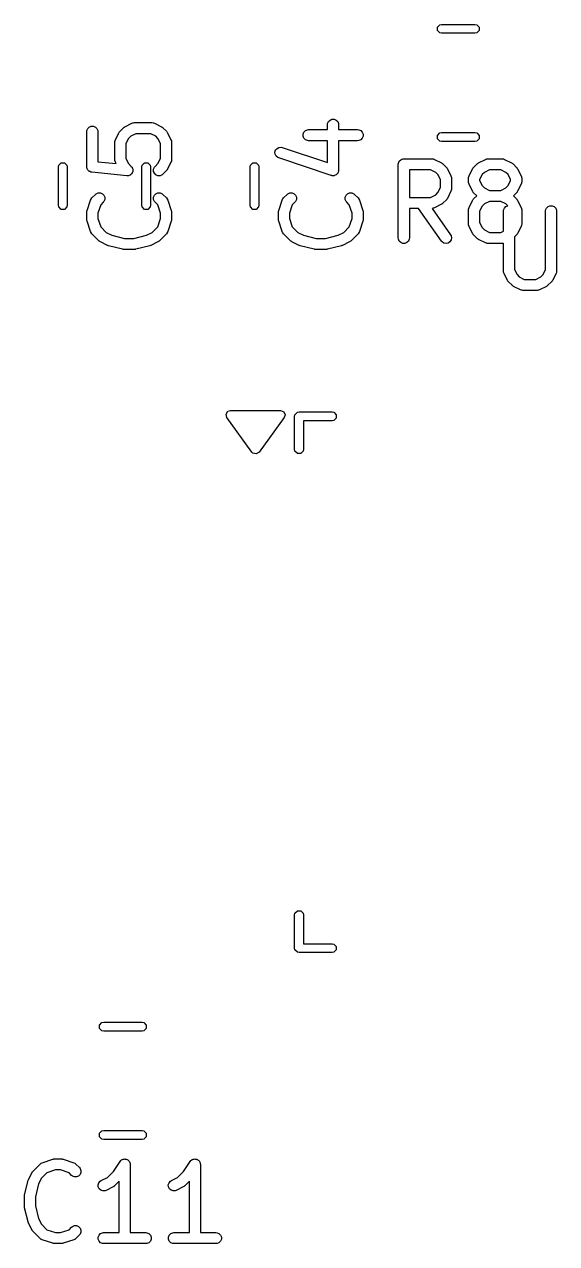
# Model space of a CAD drawing. Extents: x 1.5 to 88.5, y 4.3 to 54.6.
# Drawn here: x 37.91 to 45.13, y 31.54 to 48.09 of the extents above; entities that cross this region are included whole.
import ezdxf

# ---------------------------------------------------------------- set-up
doc = ezdxf.new("R2010")
doc.units = 0
doc.layers.add('BLACK', color=7, linetype='CONTINUOUS')

msp = doc.modelspace()

# ---------------------------------------------------------------- linework, layer by layer
at = {"layer": 'BLACK', "linetype": 'CONTINUOUS'}
for p, q in [((43.517503, 48.057961), (43.549975, 48.090433)), ((43.517503, 48.012039), (43.517503, 48.057961)), ((43.549975, 47.979567), (43.517503, 48.012039)), ((43.549975, 48.090433), (43.572936, 48.095)), ((43.572936, 48.095), (44.027064, 48.095)), ((44.027064, 48.095), (44.050025, 48.090433)), ((44.050025, 48.090433), (44.082497, 48.057961)), ((44.082497, 48.012039), (44.050025, 47.979567)), ((44.082497, 48.057961), (44.082497, 48.012039)), ((43.572936, 47.975), (43.549975, 47.979567)), ((44.027064, 47.975), (43.572936, 47.975)), ((44.050025, 47.979567), (44.027064, 47.975)), ((38.772458, 46.679763), (38.79315, 46.700455)), ((38.79315, 46.700455), (38.820186, 46.711654)), ((38.820186, 46.711654), (38.84945, 46.711654)), ((38.84945, 46.711654), (38.876486, 46.700455)), ((38.876486, 46.700455), (38.897178, 46.679763)), ((39.210356, 46.643509), (39.257975, 46.691128)), ((39.257975, 46.691128), (39.263724, 46.695846)), ((39.263724, 46.695846), (39.265024, 46.697345)), ((39.265024, 46.697345), (39.267283, 46.698766)), ((39.267283, 46.698766), (39.26934, 46.700455)), ((39.26934, 46.700455), (39.271167, 46.701212)), ((39.271167, 46.701212), (39.277467, 46.705177)), ((39.277467, 46.705177), (39.372705, 46.752796)), ((39.372705, 46.752796), (39.386436, 46.758051)), ((39.386436, 46.758051), (39.389125, 46.758242)), ((39.389125, 46.758242), (39.391614, 46.759273)), ((39.391614, 46.759273), (39.406246, 46.760714)), ((39.406246, 46.760714), (39.644341, 46.760714)), ((39.644341, 46.760714), (39.658973, 46.759273)), ((39.658973, 46.759273), (39.661462, 46.758241)), ((39.661462, 46.758241), (39.66415, 46.758051)), ((39.66415, 46.758051), (39.677882, 46.752796)), ((39.677882, 46.752796), (39.77312, 46.705177)), ((39.77312, 46.705177), (39.779416, 46.701213)), ((39.779416, 46.701213), (39.781246, 46.700456)), ((39.781246, 46.700456), (39.783304, 46.698766)), ((39.783304, 46.698766), (39.785563, 46.697345)), ((39.785563, 46.697345), (39.786862, 46.695846)), ((39.786862, 46.695846), (39.792611, 46.691129)), ((39.792611, 46.691129), (39.840231, 46.64351)), ((42.026484, 46.733333), (42.027925, 46.747965)), ((42.026484, 46.665476), (42.026484, 46.733333)), ((42.027925, 46.747965), (42.039124, 46.775001)), ((42.039124, 46.775001), (42.059816, 46.795693)), ((42.059816, 46.795693), (42.086852, 46.806892)), ((42.086852, 46.806892), (42.116116, 46.806892)), ((42.116116, 46.806892), (42.143152, 46.795693)), ((42.143152, 46.795693), (42.163844, 46.775001)), ((42.163844, 46.775001), (42.175043, 46.747965)), ((42.175043, 46.747965), (42.176484, 46.733333)), ((42.176484, 46.733333), (42.176484, 46.665476)), ((38.759818, 46.638095), (38.761259, 46.652727)), ((38.759818, 46.161905), (38.759818, 46.638095)), ((38.761259, 46.652727), (38.772458, 46.679763)), ((38.897178, 46.679763), (38.908377, 46.652727)), ((38.908377, 46.652727), (38.909818, 46.638095)), ((38.909818, 46.638095), (38.909818, 46.229779)), ((39.143433, 46.515047), (39.148688, 46.528779)), ((39.148688, 46.528779), (39.196307, 46.624017)), ((39.196307, 46.624017), (39.200271, 46.630316)), ((39.200271, 46.630316), (39.201029, 46.632144)), ((39.201029, 46.632144), (39.202717, 46.6342)), ((39.202717, 46.6342), (39.204139, 46.63646)), ((39.204139, 46.63646), (39.205637, 46.637759)), ((39.205637, 46.637759), (39.210356, 46.643509)), ((39.325028, 46.546049), (39.29077, 46.477533)), ((39.355435, 46.576456), (39.325028, 46.546049)), ((39.423951, 46.610714), (39.355435, 46.576456)), ((39.626636, 46.610714), (39.423951, 46.610714)), ((39.695152, 46.576455), (39.626636, 46.610714)), ((39.72556, 46.546048), (39.695152, 46.576455)), ((39.759818, 46.477533), (39.72556, 46.546048)), ((39.840231, 46.64351), (39.844949, 46.63776)), ((39.844949, 46.63776), (39.846449, 46.63646)), ((39.846449, 46.63646), (39.847871, 46.6342)), ((39.847871, 46.6342), (39.849559, 46.632144)), ((39.849559, 46.632144), (39.850316, 46.630316)), ((39.850316, 46.630316), (39.854281, 46.624017)), ((39.854281, 46.624017), (39.9019, 46.528779)), ((39.9019, 46.528779), (39.907155, 46.515048)), ((41.694592, 46.605108), (41.705791, 46.632144)), ((41.694592, 46.575844), (41.694592, 46.605108)), ((41.705791, 46.548808), (41.694592, 46.575844)), ((41.705791, 46.632144), (41.726483, 46.652836)), ((41.726483, 46.528116), (41.705791, 46.548808)), ((41.726483, 46.652836), (41.753519, 46.664035)), ((41.753519, 46.516917), (41.726483, 46.528116)), ((41.753519, 46.664035), (41.768151, 46.665476)), ((41.768151, 46.665476), (42.026484, 46.665476)), ((42.176484, 46.665476), (42.434818, 46.665476)), ((42.434818, 46.665476), (42.44945, 46.664035)), ((42.44945, 46.664035), (42.476486, 46.652836)), ((42.476486, 46.528116), (42.44945, 46.516917)), ((42.476486, 46.652836), (42.497178, 46.632144)), ((42.497178, 46.548808), (42.476486, 46.528116)), ((42.497178, 46.632144), (42.508377, 46.605108)), ((42.508377, 46.575844), (42.497178, 46.548808)), ((42.508377, 46.605108), (42.508377, 46.575844)), ((43.517503, 46.587961), (43.549975, 46.620433)), ((43.517503, 46.542039), (43.517503, 46.587961)), ((43.549975, 46.509567), (43.517503, 46.542039)), ((43.549975, 46.620433), (43.572936, 46.625)), ((43.572936, 46.625), (44.027064, 46.625)), ((44.027064, 46.625), (44.050025, 46.620433)), ((44.050025, 46.620433), (44.082497, 46.587961)), ((44.082497, 46.542039), (44.050025, 46.509567)), ((44.082497, 46.587961), (44.082497, 46.542039)), ((39.14077, 46.495238), (39.142211, 46.50987)), ((39.14077, 46.257143), (39.14077, 46.495238)), ((39.142211, 46.50987), (39.143242, 46.512359)), ((39.143242, 46.512359), (39.143433, 46.515047)), ((39.29077, 46.477533), (39.29077, 46.274848)), ((39.759818, 46.274848), (39.759818, 46.477533)), ((39.907155, 46.515048), (39.907346, 46.512358)), ((39.907346, 46.512358), (39.908377, 46.50987)), ((39.908377, 46.50987), (39.909818, 46.495238)), ((39.909818, 46.495238), (39.909818, 46.257143)), ((41.312788, 46.361761), (41.322042, 46.389524)), ((41.314863, 46.332571), (41.312788, 46.361761)), ((41.322042, 46.389524), (41.341216, 46.411631)), ((41.341216, 46.411631), (41.367389, 46.424717)), ((41.367389, 46.424717), (41.396579, 46.426792)), ((41.396579, 46.426792), (41.410916, 46.423532)), ((41.410916, 46.423532), (42.026484, 46.218342)), ((41.768151, 46.515476), (41.753519, 46.516917)), ((42.026484, 46.515476), (41.768151, 46.515476)), ((42.026484, 46.218342), (42.026484, 46.515476)), ((42.434818, 46.515476), (42.176484, 46.515476)), ((42.176484, 46.515476), (42.176484, 46.114286)), ((42.44945, 46.516917), (42.434818, 46.515476)), ((43.572936, 46.505), (43.549975, 46.509567)), ((44.027064, 46.505), (43.572936, 46.505)), ((44.050025, 46.509567), (44.027064, 46.505)), ((38.379567, 46.184214), (38.412039, 46.216686)), ((38.412039, 46.216686), (38.457961, 46.216686)), ((38.457961, 46.216686), (38.490433, 46.184214)), ((38.909818, 46.229779), (39.158008, 46.20496)), ((39.142211, 46.242511), (39.14077, 46.257143)), ((39.143242, 46.240021), (39.142211, 46.242511)), ((39.143433, 46.237334), (39.143242, 46.240021)), ((39.148688, 46.223602), (39.143433, 46.237334)), ((39.158008, 46.20496), (39.148688, 46.223602)), ((39.29077, 46.274848), (39.325028, 46.206332)), ((39.325028, 46.206332), (39.364041, 46.167319)), ((39.509567, 46.184214), (39.542039, 46.216686)), ((39.542039, 46.216686), (39.587961, 46.216686)), ((39.587961, 46.216686), (39.620433, 46.184214)), ((39.686547, 46.16732), (39.72556, 46.206332)), ((39.72556, 46.206332), (39.759818, 46.274848)), ((39.9019, 46.223602), (39.854281, 46.128364)), ((39.907155, 46.237333), (39.9019, 46.223602)), ((39.907346, 46.240022), (39.907155, 46.237333)), ((39.908377, 46.242511), (39.907346, 46.240022)), ((39.909818, 46.257143), (39.908377, 46.242511)), ((40.979567, 46.184214), (41.012039, 46.216686)), ((41.012039, 46.216686), (41.057961, 46.216686)), ((41.057961, 46.216686), (41.090433, 46.184214)), ((41.327949, 46.306398), (41.314863, 46.332571)), ((41.350056, 46.287224), (41.327949, 46.306398)), ((41.363482, 46.28123), (41.350056, 46.287224)), ((42.077766, 46.043135), (41.363482, 46.28123)), ((42.986905, 46.19518), (42.988346, 46.209812)), ((42.986905, 45.19518), (42.986905, 46.19518)), ((42.988346, 46.209812), (42.999545, 46.236848)), ((42.999545, 46.236848), (43.020237, 46.25754)), ((43.020237, 46.25754), (43.047273, 46.268739)), ((43.047273, 46.268739), (43.061905, 46.27018)), ((43.061905, 46.27018), (43.442857, 46.27018)), ((43.442857, 46.27018), (43.457489, 46.268739)), ((43.457489, 46.268739), (43.459978, 46.267707)), ((43.459978, 46.267707), (43.462666, 46.267517)), ((43.462666, 46.267517), (43.476398, 46.262262)), ((43.476398, 46.262262), (43.571636, 46.214643)), ((43.571636, 46.214643), (43.577935, 46.210678)), ((43.577935, 46.210678), (43.579763, 46.209921)), ((43.579763, 46.209921), (43.581819, 46.208232)), ((43.581819, 46.208232), (43.584079, 46.206811)), ((43.584079, 46.206811), (43.585378, 46.205312)), ((43.585378, 46.205312), (43.591128, 46.200594)), ((43.591128, 46.200594), (43.638747, 46.152975)), ((44.008872, 46.152975), (44.056491, 46.200594)), ((44.056491, 46.200594), (44.06224, 46.205312)), ((44.06224, 46.205312), (44.06354, 46.206811)), ((44.06354, 46.206811), (44.065799, 46.208232)), ((44.065799, 46.208232), (44.067856, 46.209921)), ((44.067856, 46.209921), (44.069683, 46.210678)), ((44.069683, 46.210678), (44.075983, 46.214643)), ((44.075983, 46.214643), (44.171221, 46.262262)), ((44.171221, 46.262262), (44.184952, 46.267517)), ((44.184952, 46.267517), (44.187641, 46.267708)), ((44.187641, 46.267708), (44.19013, 46.268739)), ((44.19013, 46.268739), (44.204762, 46.27018)), ((44.204762, 46.27018), (44.395238, 46.27018)), ((44.395238, 46.27018), (44.40987, 46.268739)), ((44.40987, 46.268739), (44.412359, 46.267707)), ((44.412359, 46.267707), (44.415047, 46.267517)), ((44.415047, 46.267517), (44.428779, 46.262262)), ((44.428779, 46.262262), (44.524017, 46.214643)), ((44.524017, 46.214643), (44.530316, 46.210678)), ((44.530316, 46.210678), (44.532144, 46.209921)), ((44.532144, 46.209921), (44.5342, 46.208232)), ((44.5342, 46.208232), (44.53646, 46.206811)), ((44.53646, 46.206811), (44.537759, 46.205312)), ((44.537759, 46.205312), (44.543509, 46.200594)), ((44.543509, 46.200594), (44.591128, 46.152975)), ((38.375, 46.161253), (38.379567, 46.184214)), ((38.375, 45.638747), (38.375, 46.161253)), ((38.490433, 46.184214), (38.495, 46.161253)), ((38.495, 46.161253), (38.495, 45.638747)), ((38.76035, 46.156493), (38.759818, 46.161905)), ((38.760168, 46.154665), (38.76035, 46.156493)), ((38.760706, 46.152878), (38.760168, 46.154665)), ((38.761259, 46.147273), (38.760706, 46.152878)), ((38.765453, 46.137146), (38.761259, 46.147273)), ((38.768621, 46.126649), (38.765453, 46.137146)), ((38.771012, 46.123725), (38.768621, 46.126649)), ((38.772458, 46.120237), (38.771012, 46.123725)), ((38.780211, 46.112483), (38.772458, 46.120237)), ((38.787152, 46.104001), (38.780211, 46.112483)), ((38.790478, 46.102216), (38.787152, 46.104001)), ((38.79315, 46.099545), (38.790478, 46.102216)), ((38.803279, 46.095349), (38.79315, 46.099545)), ((38.812939, 46.090167), (38.803279, 46.095349)), ((38.818463, 46.089059), (38.812939, 46.090167)), ((38.820186, 46.088346), (38.818463, 46.089059)), ((38.822023, 46.088346), (38.820186, 46.088346)), ((38.827355, 46.087277), (38.822023, 46.088346)), ((39.303545, 46.039658), (38.827355, 46.087277)), ((39.318248, 46.039636), (39.303545, 46.039658)), ((39.321864, 46.040727), (39.318248, 46.039636)), ((39.325639, 46.040727), (39.321864, 46.040727)), ((39.335763, 46.04492), (39.325639, 46.040727)), ((39.346264, 46.048089), (39.335763, 46.04492)), ((39.349188, 46.050481), (39.346264, 46.048089)), ((39.352675, 46.051926), (39.349188, 46.050481)), ((39.360423, 46.059674), (39.352675, 46.051926)), ((39.368912, 46.06662), (39.360423, 46.059674)), ((39.364041, 46.167319), (39.373368, 46.155954)), ((39.370697, 46.069948), (39.368912, 46.06662)), ((39.373368, 46.072619), (39.370697, 46.069948)), ((39.373368, 46.155954), (39.374813, 46.152465)), ((39.377561, 46.082743), (39.373368, 46.072619)), ((39.374813, 46.152465), (39.377205, 46.149542)), ((39.377205, 46.149542), (39.380372, 46.139044)), ((39.382746, 46.092407), (39.377561, 46.082743)), ((39.380372, 46.139044), (39.384567, 46.128918)), ((39.383121, 46.096166), (39.382746, 46.092407)), ((39.384567, 46.099655), (39.383121, 46.096166)), ((39.384567, 46.128918), (39.384567, 46.125141)), ((39.384567, 46.125141), (39.385658, 46.121526)), ((39.385658, 46.121526), (39.384567, 46.110616)), ((39.384567, 46.110616), (39.384567, 46.099655)), ((39.505, 46.161253), (39.509567, 46.184214)), ((39.505, 45.638747), (39.505, 46.161253)), ((39.620433, 46.184214), (39.625, 46.161253)), ((39.625, 46.161253), (39.625, 45.638747)), ((39.66602, 46.128918), (39.677219, 46.155954)), ((39.66602, 46.099655), (39.66602, 46.128918)), ((39.677218, 46.072619), (39.66602, 46.099655)), ((39.697911, 46.051926), (39.677218, 46.072619)), ((39.677219, 46.155954), (39.686547, 46.16732)), ((39.724947, 46.040727), (39.697911, 46.051926)), ((39.75421, 46.040727), (39.724947, 46.040727)), ((39.781246, 46.051925), (39.75421, 46.040727)), ((39.792611, 46.061252), (39.781246, 46.051925)), ((39.840231, 46.108871), (39.792611, 46.061252)), ((39.844949, 46.11462), (39.840231, 46.108871)), ((39.846449, 46.115921), (39.844949, 46.11462)), ((39.847871, 46.11818), (39.846449, 46.115921)), ((39.849559, 46.120237), (39.847871, 46.11818)), ((39.850316, 46.122064), (39.849559, 46.120237)), ((39.854281, 46.128364), (39.850316, 46.122064)), ((40.975, 46.161253), (40.979567, 46.184214)), ((40.975, 45.638747), (40.975, 46.161253)), ((41.090433, 46.184214), (41.095, 46.161253)), ((41.095, 46.161253), (41.095, 45.638747)), ((42.085021, 46.041485), (42.077766, 46.043135)), ((42.086852, 46.040727), (42.085021, 46.041485)), ((42.088356, 46.040727), (42.086852, 46.040727)), ((42.092103, 46.039875), (42.088356, 46.040727)), ((42.104088, 46.040727), (42.092103, 46.039875)), ((42.116116, 46.040727), (42.104088, 46.040727)), ((42.118607, 46.041759), (42.116116, 46.040727)), ((42.121293, 46.04195), (42.118607, 46.041759)), ((42.13204, 46.047323), (42.121293, 46.04195)), ((42.143152, 46.051926), (42.13204, 46.047323)), ((42.145057, 46.053831), (42.143152, 46.051926)), ((42.147467, 46.055036), (42.145057, 46.053831)), ((42.155341, 46.064115), (42.147467, 46.055036)), ((42.163844, 46.072618), (42.155341, 46.064115)), ((42.164875, 46.075108), (42.163844, 46.072618)), ((42.166641, 46.077144), (42.164875, 46.075108)), ((42.170441, 46.088544), (42.166641, 46.077144)), ((42.175043, 46.099654), (42.170441, 46.088544)), ((42.175419, 46.10348), (42.175043, 46.099654)), ((42.175895, 46.104906), (42.175419, 46.10348)), ((42.176484, 46.114286), (42.175754, 46.10688)), ((42.175754, 46.10688), (42.175895, 46.104906)), ((43.425152, 46.12018), (43.136905, 46.12018)), ((43.136905, 46.12018), (43.136905, 45.746371)), ((43.493668, 46.085922), (43.425152, 46.12018)), ((43.524075, 46.055515), (43.493668, 46.085922)), ((43.558333, 45.986999), (43.524075, 46.055515)), ((43.638747, 46.152975), (43.643465, 46.147225)), ((43.643465, 46.147225), (43.644964, 46.145926)), ((43.644964, 46.145926), (43.646385, 46.143666)), ((43.646385, 46.143666), (43.648074, 46.14161)), ((43.648074, 46.14161), (43.648831, 46.139782)), ((43.648831, 46.139782), (43.652796, 46.133483)), ((43.652796, 46.133483), (43.700415, 46.038245)), ((43.700415, 46.038245), (43.70567, 46.024514)), ((43.70567, 46.024514), (43.705861, 46.021824)), ((43.941758, 46.021825), (43.941949, 46.024513)), ((43.941949, 46.024513), (43.947204, 46.038245)), ((43.947204, 46.038245), (43.994823, 46.133483)), ((43.994823, 46.133483), (43.998787, 46.139782)), ((43.998787, 46.139782), (43.999545, 46.14161)), ((43.999545, 46.14161), (44.001233, 46.143666)), ((44.001233, 46.143666), (44.002655, 46.145926)), ((44.002655, 46.145926), (44.004153, 46.147225)), ((44.004153, 46.147225), (44.008872, 46.152975)), ((44.123544, 46.055515), (44.089286, 45.986999)), ((44.153951, 46.085922), (44.123544, 46.055515)), ((44.222467, 46.12018), (44.153951, 46.085922)), ((44.377533, 46.12018), (44.222467, 46.12018)), ((44.446049, 46.085922), (44.377533, 46.12018)), ((44.476456, 46.055515), (44.446049, 46.085922)), ((44.510714, 45.986999), (44.476456, 46.055515)), ((44.591128, 46.152975), (44.595846, 46.147225)), ((44.595846, 46.147225), (44.597345, 46.145926)), ((44.597345, 46.145926), (44.598766, 46.143666)), ((44.598766, 46.143666), (44.600455, 46.14161)), ((44.600455, 46.14161), (44.601212, 46.139782)), ((44.601212, 46.139782), (44.605177, 46.133483)), ((44.605177, 46.133483), (44.652796, 46.038245)), ((44.652796, 46.038245), (44.658051, 46.024514)), ((44.658051, 46.024514), (44.658242, 46.021824)), ((43.524075, 45.811036), (43.558333, 45.879552)), ((43.558333, 45.879552), (43.558333, 45.986999)), ((43.705861, 46.021824), (43.706892, 46.019336)), ((43.706892, 46.019336), (43.708333, 46.004704)), ((43.708333, 45.861847), (43.706892, 45.847215)), ((43.708333, 46.004704), (43.708333, 45.861847)), ((43.939286, 46.004704), (43.940727, 46.019336)), ((43.939286, 45.957085), (43.939286, 46.004704)), ((43.940727, 45.942453), (43.939286, 45.957085)), ((43.940727, 46.019336), (43.941758, 46.021825)), ((43.941758, 45.939963), (43.940727, 45.942453)), ((43.941949, 45.937276), (43.941758, 45.939963)), ((43.947204, 45.923544), (43.941949, 45.937276)), ((43.994823, 45.828306), (43.947204, 45.923544)), ((44.089286, 45.986999), (44.089286, 45.97479)), ((44.089286, 45.97479), (44.123544, 45.906274)), ((44.123544, 45.906274), (44.153951, 45.875867)), ((44.153951, 45.875867), (44.222467, 45.841609)), ((44.377533, 45.841609), (44.446049, 45.875867)), ((44.446049, 45.875867), (44.476456, 45.906274)), ((44.476456, 45.906274), (44.510714, 45.97479)), ((44.510714, 45.97479), (44.510714, 45.986999)), ((44.652796, 45.923544), (44.605177, 45.828306)), ((44.658051, 45.937275), (44.652796, 45.923544)), ((44.658242, 45.939964), (44.658051, 45.937275)), ((44.658242, 46.021824), (44.659273, 46.019336)), ((44.659273, 45.942453), (44.658242, 45.939964)), ((44.659273, 46.019336), (44.660714, 46.004704)), ((44.660714, 45.957085), (44.659273, 45.942453)), ((44.660714, 46.004704), (44.660714, 45.957085)), ((38.763667, 45.566574), (38.811286, 45.709431)), ((38.811286, 45.709431), (38.81728, 45.722856)), ((38.81728, 45.722856), (38.819045, 45.724891)), ((38.819045, 45.724891), (38.820077, 45.727382)), ((38.820077, 45.727382), (38.829404, 45.738747)), ((38.829404, 45.738747), (38.877023, 45.786366)), ((38.877023, 45.786366), (38.888388, 45.795693)), ((38.888388, 45.795693), (38.915424, 45.806892)), ((38.915424, 45.806892), (38.944687, 45.806892)), ((38.944687, 45.806892), (38.971723, 45.795693)), ((38.971723, 45.795693), (38.992416, 45.775)), ((38.992416, 45.691665), (38.983089, 45.6803)), ((38.992416, 45.775), (39.003615, 45.747964)), ((39.003615, 45.718701), (38.992416, 45.691665)), ((39.003615, 45.747964), (39.003615, 45.718701)), ((39.66602, 45.747964), (39.677218, 45.775)), ((39.66602, 45.718701), (39.66602, 45.747964)), ((39.677219, 45.691665), (39.66602, 45.718701)), ((39.677218, 45.775), (39.697911, 45.795693)), ((39.686547, 45.680299), (39.677219, 45.691665)), ((39.697911, 45.795693), (39.724947, 45.806892)), ((39.724947, 45.806892), (39.75421, 45.806892)), ((39.75421, 45.806892), (39.781246, 45.795694)), ((39.781246, 45.795694), (39.792611, 45.786367)), ((39.792611, 45.786367), (39.840231, 45.738748)), ((39.840231, 45.738748), (39.849559, 45.727382)), ((39.849559, 45.727382), (39.850589, 45.724893)), ((39.850589, 45.724893), (39.852356, 45.722857)), ((39.852356, 45.722857), (39.85835, 45.709431)), ((39.85835, 45.709431), (39.905969, 45.566575)), ((41.363667, 45.566574), (41.411286, 45.709431)), ((41.411286, 45.709431), (41.41728, 45.722856)), ((41.41728, 45.722856), (41.419045, 45.724891)), ((41.419045, 45.724891), (41.420077, 45.727382)), ((41.420077, 45.727382), (41.429404, 45.738747)), ((41.429404, 45.738747), (41.477023, 45.786366)), ((41.477023, 45.786366), (41.488388, 45.795693)), ((41.488388, 45.795693), (41.515424, 45.806892)), ((41.515424, 45.806892), (41.544687, 45.806892)), ((41.544687, 45.806892), (41.571723, 45.795693)), ((41.571723, 45.795693), (41.592416, 45.775)), ((41.592416, 45.691665), (41.583089, 45.6803)), ((41.592416, 45.775), (41.603615, 45.747964)), ((41.603615, 45.718701), (41.592416, 45.691665)), ((41.603615, 45.747964), (41.603615, 45.718701)), ((42.26602, 45.747964), (42.277218, 45.775)), ((42.26602, 45.718701), (42.26602, 45.747964)), ((42.277219, 45.691665), (42.26602, 45.718701)), ((42.277218, 45.775), (42.297911, 45.795693)), ((42.286547, 45.680299), (42.277219, 45.691665)), ((42.297911, 45.795693), (42.324947, 45.806892)), ((42.324947, 45.806892), (42.35421, 45.806892)), ((42.35421, 45.806892), (42.381246, 45.795694)), ((42.381246, 45.795694), (42.392611, 45.786367)), ((42.392611, 45.786367), (42.440231, 45.738748)), ((42.440231, 45.738748), (42.449559, 45.727382)), ((42.449559, 45.727382), (42.450589, 45.724893)), ((42.450589, 45.724893), (42.452356, 45.722857)), ((42.452356, 45.722857), (42.45835, 45.709431)), ((42.45835, 45.709431), (42.505969, 45.566575)), ((43.136905, 45.746371), (43.425152, 45.746371)), ((43.425152, 45.746371), (43.493668, 45.780629)), ((43.493668, 45.780629), (43.524075, 45.811036)), ((43.638747, 45.713576), (43.591128, 45.665957)), ((43.643465, 45.719325), (43.638747, 45.713576)), ((43.644964, 45.720625), (43.643465, 45.719325)), ((43.646385, 45.722884), (43.644964, 45.720625)), ((43.648074, 45.724941), (43.646385, 45.722884)), ((43.648831, 45.726768), (43.648074, 45.724941)), ((43.652796, 45.733068), (43.648831, 45.726768)), ((43.700415, 45.828306), (43.652796, 45.733068)), ((43.70567, 45.842037), (43.700415, 45.828306)), ((43.705861, 45.844726), (43.70567, 45.842037)), ((43.706892, 45.847215), (43.705861, 45.844726)), ((43.947204, 45.609674), (43.994823, 45.704912)), ((43.998787, 45.822006), (43.994823, 45.828306)), ((43.994823, 45.704912), (43.998787, 45.711211)), ((43.999545, 45.820179), (43.998787, 45.822006)), ((43.998787, 45.711211), (43.999545, 45.713039)), ((44.001233, 45.818122), (43.999545, 45.820179)), ((43.999545, 45.713039), (44.001233, 45.715095)), ((44.002655, 45.815863), (44.001233, 45.818122)), ((44.001233, 45.715095), (44.002655, 45.717355)), ((44.004153, 45.814563), (44.002655, 45.815863)), ((44.002655, 45.717355), (44.004153, 45.718654)), ((44.008872, 45.808814), (44.004153, 45.814563)), ((44.004153, 45.718654), (44.008872, 45.724404)), ((44.051077, 45.766609), (44.008872, 45.808814)), ((44.008872, 45.724404), (44.051077, 45.766609)), ((44.222467, 45.691609), (44.153951, 45.657351)), ((44.222467, 45.841609), (44.377533, 45.841609)), ((44.377533, 45.691609), (44.222467, 45.691609)), ((44.446049, 45.657351), (44.377533, 45.691609)), ((44.591128, 45.808814), (44.548923, 45.766609)), ((44.548923, 45.766609), (44.591128, 45.724404)), ((44.595846, 45.814563), (44.591128, 45.808814)), ((44.591128, 45.724404), (44.595846, 45.718654)), ((44.597345, 45.815863), (44.595846, 45.814563)), ((44.595846, 45.718654), (44.597345, 45.717355)), ((44.598766, 45.818122), (44.597345, 45.815863)), ((44.597345, 45.717355), (44.598766, 45.715095)), ((44.600455, 45.820179), (44.598766, 45.818122)), ((44.598766, 45.715095), (44.600455, 45.713039)), ((44.601212, 45.822006), (44.600455, 45.820179)), ((44.600455, 45.713039), (44.601212, 45.711211)), ((44.605177, 45.828306), (44.601212, 45.822006)), ((44.601212, 45.711211), (44.605177, 45.704912)), ((44.605177, 45.704912), (44.652796, 45.609674)), ((38.379567, 45.615786), (38.375, 45.638747)), ((38.412039, 45.583314), (38.379567, 45.615786)), ((38.457961, 45.583314), (38.412039, 45.583314)), ((38.490433, 45.615786), (38.457961, 45.583314)), ((38.495, 45.638747), (38.490433, 45.615786)), ((38.759818, 45.542857), (38.760547, 45.550262)), ((38.759818, 45.447619), (38.759818, 45.542857)), ((38.760407, 45.552237), (38.760997, 45.554834)), ((38.760547, 45.550262), (38.760407, 45.552237)), ((38.760997, 45.554834), (38.761259, 45.557489)), ((38.761259, 45.557489), (38.762017, 45.55932)), ((38.762017, 45.55932), (38.763667, 45.566574)), ((38.947989, 45.6452), (38.909818, 45.530686)), ((38.909818, 45.530686), (38.909818, 45.459789)), ((38.983089, 45.6803), (38.947989, 45.6452)), ((39.509567, 45.615786), (39.505, 45.638747)), ((39.542039, 45.583314), (39.509567, 45.615786)), ((39.587961, 45.583314), (39.542039, 45.583314)), ((39.620433, 45.615786), (39.587961, 45.583314)), ((39.625, 45.638747), (39.620433, 45.615786)), ((39.721647, 45.645199), (39.686547, 45.680299)), ((39.759818, 45.530687), (39.721647, 45.645199)), ((39.759818, 45.459789), (39.759818, 45.530687)), ((39.905969, 45.566575), (39.907618, 45.559319)), ((39.907618, 45.559319), (39.908377, 45.557489)), ((39.908377, 45.557489), (39.908638, 45.554835)), ((39.908638, 45.554835), (39.909229, 45.552238)), ((39.909229, 45.552238), (39.909088, 45.550263)), ((39.909088, 45.550263), (39.909818, 45.542857)), ((39.909818, 45.542857), (39.909818, 45.447619)), ((40.979567, 45.615786), (40.975, 45.638747)), ((41.012039, 45.583314), (40.979567, 45.615786)), ((41.057961, 45.583314), (41.012039, 45.583314)), ((41.090433, 45.615786), (41.057961, 45.583314)), ((41.095, 45.638747), (41.090433, 45.615786)), ((41.359818, 45.542857), (41.360547, 45.550262)), ((41.359818, 45.447619), (41.359818, 45.542857)), ((41.360407, 45.552237), (41.360997, 45.554834)), ((41.360547, 45.550262), (41.360407, 45.552237)), ((41.360997, 45.554834), (41.361259, 45.557489)), ((41.361259, 45.557489), (41.362017, 45.55932)), ((41.362017, 45.55932), (41.363667, 45.566574)), ((41.547989, 45.6452), (41.509818, 45.530686)), ((41.509818, 45.530686), (41.509818, 45.459789)), ((41.583089, 45.6803), (41.547989, 45.6452)), ((42.321647, 45.645199), (42.286547, 45.680299)), ((42.359818, 45.530687), (42.321647, 45.645199)), ((42.359818, 45.459789), (42.359818, 45.530687)), ((42.505969, 45.566575), (42.507618, 45.559319)), ((42.507618, 45.559319), (42.508377, 45.557489)), ((42.508377, 45.557489), (42.508638, 45.554835)), ((42.508638, 45.554835), (42.509229, 45.552238)), ((42.509229, 45.552238), (42.509088, 45.550263)), ((42.509088, 45.550263), (42.509818, 45.542857)), ((42.509818, 45.542857), (42.509818, 45.447619)), ((43.260951, 45.596371), (43.136905, 45.596371)), ((43.136905, 45.596371), (43.136905, 45.19518)), ((43.571891, 45.15217), (43.260951, 45.596371)), ((43.457489, 45.597812), (43.443972, 45.59648)), ((43.443972, 45.59648), (43.694776, 45.238189)), ((43.459978, 45.598843), (43.457489, 45.597812)), ((43.462666, 45.599034), (43.459978, 45.598843)), ((43.476398, 45.604289), (43.462666, 45.599034)), ((43.571636, 45.651908), (43.476398, 45.604289)), ((43.577935, 45.655872), (43.571636, 45.651908)), ((43.579763, 45.65663), (43.577935, 45.655872)), ((43.581819, 45.658318), (43.579763, 45.65663)), ((43.584079, 45.65974), (43.581819, 45.658318)), ((43.585378, 45.661238), (43.584079, 45.65974)), ((43.591128, 45.665957), (43.585378, 45.661238)), ((43.939286, 45.576133), (43.940727, 45.590765)), ((43.939286, 45.385657), (43.939286, 45.576133)), ((43.940727, 45.590765), (43.941758, 45.593254)), ((43.941758, 45.593254), (43.941949, 45.595942)), ((43.941949, 45.595942), (43.947204, 45.609674)), ((44.123544, 45.626944), (44.089286, 45.558428)), ((44.089286, 45.558428), (44.089286, 45.403362)), ((44.153951, 45.657351), (44.123544, 45.626944)), ((44.413095, 45.55768), (44.414536, 45.572312)), ((44.413095, 45.287961), (44.413095, 45.55768)), ((44.414536, 45.572312), (44.425735, 45.599348)), ((44.425735, 45.599348), (44.446427, 45.62004)), ((44.472542, 45.630857), (44.446049, 45.657351)), ((44.446427, 45.62004), (44.472542, 45.630857)), ((44.652796, 45.609674), (44.658051, 45.595943)), ((44.658051, 45.595943), (44.658242, 45.593253)), ((44.658242, 45.593253), (44.659273, 45.590765)), ((44.659273, 45.590765), (44.660714, 45.576133)), ((44.660714, 45.576133), (44.660714, 45.385657)), ((44.984523, 45.55768), (44.985964, 45.572312)), ((44.984523, 44.765862), (44.984523, 45.55768)), ((44.985964, 45.572312), (44.997163, 45.599348)), ((44.997163, 45.599348), (45.017855, 45.62004)), ((45.017855, 45.62004), (45.044891, 45.631239)), ((45.044891, 45.631239), (45.074155, 45.631239)), ((45.074155, 45.631239), (45.101191, 45.62004)), ((45.101191, 45.62004), (45.121883, 45.599348)), ((45.121883, 45.599348), (45.133082, 45.572312)), ((45.133082, 45.572312), (45.134523, 45.55768)), ((45.134523, 45.55768), (45.134523, 44.748157)), ((38.760547, 45.440213), (38.759818, 45.447619)), ((38.760407, 45.438239), (38.760547, 45.440213)), ((38.760997, 45.435641), (38.760407, 45.438239)), ((38.761259, 45.432987), (38.760997, 45.435641)), ((38.762017, 45.431155), (38.761259, 45.432987)), ((38.763667, 45.423902), (38.762017, 45.431155)), ((38.811286, 45.281045), (38.763667, 45.423902)), ((38.909818, 45.459789), (38.947989, 45.345275)), ((39.721647, 45.345276), (39.759818, 45.459789)), ((39.905969, 45.423901), (39.85835, 45.281045)), ((39.907618, 45.431156), (39.905969, 45.423901)), ((39.908377, 45.432987), (39.907618, 45.431156)), ((39.908638, 45.43564), (39.908377, 45.432987)), ((39.909229, 45.438238), (39.908638, 45.43564)), ((39.909818, 45.447619), (39.909088, 45.440212)), ((39.909088, 45.440212), (39.909229, 45.438238)), ((41.360547, 45.440213), (41.359818, 45.447619)), ((41.360407, 45.438239), (41.360547, 45.440213)), ((41.360997, 45.435641), (41.360407, 45.438239)), ((41.361259, 45.432987), (41.360997, 45.435641)), ((41.362017, 45.431155), (41.361259, 45.432987)), ((41.363667, 45.423902), (41.362017, 45.431155)), ((41.411286, 45.281045), (41.363667, 45.423902)), ((41.509818, 45.459789), (41.547989, 45.345275)), ((42.321647, 45.345276), (42.359818, 45.459789)), ((42.505969, 45.423901), (42.45835, 45.281045)), ((42.507618, 45.431156), (42.505969, 45.423901)), ((42.508377, 45.432987), (42.507618, 45.431156)), ((42.508638, 45.43564), (42.508377, 45.432987)), ((42.509229, 45.438238), (42.508638, 45.43564)), ((42.509818, 45.447619), (42.509088, 45.440212)), ((42.509088, 45.440212), (42.509229, 45.438238)), ((43.940727, 45.371025), (43.939286, 45.385657)), ((43.941758, 45.368535), (43.940727, 45.371025)), ((43.941949, 45.365848), (43.941758, 45.368535)), ((43.947204, 45.352116), (43.941949, 45.365848)), ((44.089286, 45.403362), (44.123544, 45.334846)), ((44.658051, 45.365847), (44.652796, 45.352116)), ((44.658242, 45.368536), (44.658051, 45.365847)), ((44.659273, 45.371025), (44.658242, 45.368536)), ((44.660714, 45.385657), (44.659273, 45.371025)), ((38.81728, 45.26762), (38.811286, 45.281045)), ((38.819045, 45.265584), (38.81728, 45.26762)), ((38.820077, 45.263094), (38.819045, 45.265584)), ((38.829404, 45.251729), (38.820077, 45.263094)), ((38.924642, 45.156491), (38.829404, 45.251729)), ((38.947989, 45.345275), (39.022102, 45.271163)), ((39.022102, 45.271163), (39.099089, 45.232669)), ((39.099089, 45.232669), (39.272623, 45.189286)), ((39.397012, 45.189286), (39.570546, 45.232669)), ((39.570546, 45.232669), (39.647533, 45.271163)), ((39.647533, 45.271163), (39.721647, 45.345276)), ((39.840232, 45.251729), (39.744993, 45.156491)), ((39.84956, 45.263094), (39.840232, 45.251729)), ((39.850591, 45.265584), (39.84956, 45.263094)), ((39.852356, 45.267619), (39.850591, 45.265584)), ((39.85835, 45.281045), (39.852356, 45.267619)), ((41.41728, 45.26762), (41.411286, 45.281045)), ((41.419045, 45.265584), (41.41728, 45.26762)), ((41.420077, 45.263094), (41.419045, 45.265584)), ((41.429404, 45.251729), (41.420077, 45.263094)), ((41.524642, 45.156491), (41.429404, 45.251729)), ((41.547989, 45.345275), (41.622102, 45.271163)), ((41.622102, 45.271163), (41.699089, 45.232669)), ((41.699089, 45.232669), (41.872623, 45.189286)), ((41.997012, 45.189286), (42.170546, 45.232669)), ((42.170546, 45.232669), (42.247533, 45.271163)), ((42.247533, 45.271163), (42.321647, 45.345276)), ((42.440232, 45.251729), (42.344993, 45.156491)), ((42.44956, 45.263094), (42.440232, 45.251729)), ((42.450591, 45.265584), (42.44956, 45.263094)), ((42.452356, 45.267619), (42.450591, 45.265584)), ((42.45835, 45.281045), (42.452356, 45.267619)), ((42.988346, 45.180548), (42.986905, 45.19518)), ((43.136905, 45.19518), (43.135464, 45.180548)), ((43.694776, 45.238189), (43.701986, 45.225376)), ((43.701986, 45.225376), (43.708315, 45.196805)), ((43.708315, 45.196805), (43.70323, 45.167987)), ((43.994823, 45.256878), (43.947204, 45.352116)), ((43.998787, 45.250578), (43.994823, 45.256878)), ((43.999545, 45.248751), (43.998787, 45.250578)), ((44.001233, 45.246694), (43.999545, 45.248751)), ((44.002655, 45.244435), (44.001233, 45.246694)), ((44.004153, 45.243135), (44.002655, 45.244435)), ((44.008872, 45.237386), (44.004153, 45.243135)), ((44.056491, 45.189767), (44.008872, 45.237386)), ((44.123544, 45.334846), (44.15395, 45.304439)), ((44.15395, 45.304439), (44.222468, 45.27018)), ((44.222468, 45.27018), (44.377532, 45.27018)), ((44.377532, 45.27018), (44.413095, 45.287961)), ((44.591128, 45.237386), (44.563095, 45.209353)), ((44.563095, 45.209353), (44.563095, 44.765862)), ((44.595846, 45.243135), (44.591128, 45.237386)), ((44.597345, 45.244435), (44.595846, 45.243135)), ((44.598766, 45.246694), (44.597345, 45.244435)), ((44.600455, 45.248751), (44.598766, 45.246694)), ((44.601212, 45.250578), (44.600455, 45.248751)), ((44.605177, 45.256878), (44.601212, 45.250578)), ((44.652796, 45.352116), (44.605177, 45.256878)), ((38.930392, 45.15177), (38.924642, 45.156491)), ((38.931691, 45.150274), (38.930392, 45.15177)), ((38.933945, 45.148854), (38.931691, 45.150274)), ((38.936007, 45.147163), (38.933945, 45.148854)), ((38.937839, 45.146404), (38.936007, 45.147163)), ((38.944134, 45.142442), (38.937839, 45.146404)), ((39.039372, 45.094823), (38.944134, 45.142442)), ((39.040441, 45.094413), (39.039372, 45.094823)), ((39.040877, 45.094091), (39.040441, 45.094413)), ((39.047013, 45.091898), (39.040877, 45.094091)), ((39.053103, 45.089568), (39.047013, 45.091898)), ((39.053643, 45.089529), (39.053103, 45.089568)), ((39.054723, 45.089144), (39.053643, 45.089529)), ((39.245199, 45.041525), (39.054723, 45.089144)), ((39.247735, 45.041149), (39.245199, 45.041525)), ((39.248757, 45.040727), (39.247735, 45.041149)), ((39.254269, 45.040184), (39.248757, 45.040727)), ((39.259743, 45.039375), (39.254269, 45.040184)), ((39.260835, 45.039537), (39.259743, 45.039375)), ((39.263389, 45.039286), (39.260835, 45.039537)), ((39.406246, 45.039286), (39.263389, 45.039286)), ((39.272623, 45.189286), (39.397012, 45.189286)), ((39.408799, 45.039537), (39.406246, 45.039286)), ((39.409892, 45.039375), (39.408799, 45.039537)), ((39.415365, 45.040184), (39.409892, 45.039375)), ((39.420878, 45.040727), (39.415365, 45.040184)), ((39.421899, 45.041149), (39.420878, 45.040727)), ((39.424436, 45.041525), (39.421899, 45.041149)), ((39.614912, 45.089144), (39.424436, 45.041525)), ((39.615991, 45.089529), (39.614912, 45.089144)), ((39.616531, 45.089568), (39.615991, 45.089529)), ((39.622612, 45.091895), (39.616531, 45.089568)), ((39.628758, 45.094091), (39.622612, 45.091895)), ((39.629193, 45.094413), (39.628758, 45.094091)), ((39.630263, 45.094823), (39.629193, 45.094413)), ((39.725501, 45.142442), (39.630263, 45.094823)), ((39.731797, 45.146405), (39.725501, 45.142442)), ((39.733627, 45.147163), (39.731797, 45.146405)), ((39.735685, 45.148852), (39.733627, 45.147163)), ((39.737944, 45.150274), (39.735685, 45.148852)), ((39.739243, 45.151772), (39.737944, 45.150274)), ((39.744993, 45.156491), (39.739243, 45.151772)), ((41.530392, 45.15177), (41.524642, 45.156491)), ((41.531691, 45.150274), (41.530392, 45.15177)), ((41.533945, 45.148854), (41.531691, 45.150274)), ((41.536007, 45.147163), (41.533945, 45.148854)), ((41.537839, 45.146404), (41.536007, 45.147163)), ((41.544134, 45.142442), (41.537839, 45.146404)), ((41.639372, 45.094823), (41.544134, 45.142442)), ((41.640441, 45.094413), (41.639372, 45.094823)), ((41.640877, 45.094091), (41.640441, 45.094413)), ((41.647013, 45.091898), (41.640877, 45.094091)), ((41.653103, 45.089568), (41.647013, 45.091898)), ((41.653643, 45.089529), (41.653103, 45.089568)), ((41.654723, 45.089144), (41.653643, 45.089529)), ((41.845199, 45.041525), (41.654723, 45.089144)), ((41.847735, 45.041149), (41.845199, 45.041525)), ((41.848757, 45.040727), (41.847735, 45.041149)), ((41.854269, 45.040184), (41.848757, 45.040727)), ((41.859743, 45.039375), (41.854269, 45.040184)), ((41.860835, 45.039537), (41.859743, 45.039375)), ((41.863389, 45.039286), (41.860835, 45.039537)), ((42.006246, 45.039286), (41.863389, 45.039286)), ((41.872623, 45.189286), (41.997012, 45.189286)), ((42.008799, 45.039537), (42.006246, 45.039286)), ((42.009892, 45.039375), (42.008799, 45.039537)), ((42.015365, 45.040184), (42.009892, 45.039375)), ((42.020878, 45.040727), (42.015365, 45.040184)), ((42.021899, 45.041149), (42.020878, 45.040727)), ((42.024436, 45.041525), (42.021899, 45.041149)), ((42.214912, 45.089144), (42.024436, 45.041525)), ((42.215991, 45.089529), (42.214912, 45.089144)), ((42.216531, 45.089568), (42.215991, 45.089529)), ((42.222612, 45.091895), (42.216531, 45.089568)), ((42.228758, 45.094091), (42.222612, 45.091895)), ((42.229193, 45.094413), (42.228758, 45.094091)), ((42.230263, 45.094823), (42.229193, 45.094413)), ((42.325501, 45.142442), (42.230263, 45.094823)), ((42.331797, 45.146405), (42.325501, 45.142442)), ((42.333627, 45.147163), (42.331797, 45.146405)), ((42.335685, 45.148852), (42.333627, 45.147163)), ((42.337944, 45.150274), (42.335685, 45.148852)), ((42.339243, 45.151772), (42.337944, 45.150274)), ((42.344993, 45.156491), (42.339243, 45.151772)), ((42.999545, 45.153512), (42.988346, 45.180548)), ((43.020237, 45.13282), (42.999545, 45.153512)), ((43.047273, 45.121621), (43.020237, 45.13282)), ((43.076537, 45.121621), (43.047273, 45.121621)), ((43.103573, 45.13282), (43.076537, 45.121621)), ((43.124265, 45.153512), (43.103573, 45.13282)), ((43.135464, 45.180548), (43.124265, 45.153512)), ((43.581462, 45.14101), (43.571891, 45.15217)), ((43.606141, 45.125283), (43.581462, 45.14101)), ((43.634958, 45.120197), (43.606141, 45.125283)), ((43.663529, 45.126527), (43.634958, 45.120197)), ((43.687503, 45.143309), (43.663529, 45.126527)), ((43.70323, 45.167987), (43.687503, 45.143309)), ((44.062243, 45.185046), (44.056491, 45.189767)), ((44.06354, 45.183551), (44.062243, 45.185046)), ((44.065795, 45.182131), (44.06354, 45.183551)), ((44.067856, 45.18044), (44.065795, 45.182131)), ((44.069684, 45.179682), (44.067856, 45.18044)), ((44.075982, 45.175718), (44.069684, 45.179682)), ((44.171221, 45.128098), (44.075982, 45.175718)), ((44.184952, 45.122843), (44.171221, 45.128098)), ((44.187641, 45.122651), (44.184952, 45.122843)), ((44.19013, 45.121621), (44.187641, 45.122651)), ((44.204762, 45.12018), (44.19013, 45.121621)), ((44.395238, 45.12018), (44.204762, 45.12018)), ((44.40987, 45.121621), (44.395238, 45.12018)), ((44.412358, 45.122651), (44.40987, 45.121621)), ((44.413095, 45.122703), (44.412358, 45.122651)), ((44.413095, 44.748157), (44.413095, 45.122703)), ((44.414536, 44.733525), (44.413095, 44.748157)), ((44.415567, 44.731035), (44.414536, 44.733525)), ((44.415758, 44.728348), (44.415567, 44.731035)), ((44.421013, 44.714616), (44.415758, 44.728348)), ((44.468632, 44.619378), (44.421013, 44.714616)), ((44.563095, 44.765862), (44.597353, 44.697346)), ((44.950265, 44.697346), (44.984523, 44.765862)), ((45.126605, 44.714616), (45.078986, 44.619378)), ((45.13186, 44.728347), (45.126605, 44.714616)), ((45.132051, 44.731036), (45.13186, 44.728347)), ((45.133082, 44.733525), (45.132051, 44.731036)), ((45.134523, 44.748157), (45.133082, 44.733525)), ((44.472596, 44.613078), (44.468632, 44.619378)), ((44.473354, 44.611251), (44.472596, 44.613078)), ((44.475042, 44.609194), (44.473354, 44.611251)), ((44.476464, 44.606935), (44.475042, 44.609194)), ((44.477962, 44.605635), (44.476464, 44.606935)), ((44.482681, 44.599886), (44.477962, 44.605635)), ((44.5303, 44.552267), (44.482681, 44.599886)), ((44.536052, 44.547546), (44.5303, 44.552267)), ((44.537349, 44.546051), (44.536052, 44.547546)), ((44.539604, 44.544631), (44.537349, 44.546051)), ((44.541665, 44.54294), (44.539604, 44.544631)), ((44.543493, 44.542182), (44.541665, 44.54294)), ((44.549791, 44.538218), (44.543493, 44.542182)), ((44.64503, 44.490598), (44.549791, 44.538218)), ((44.597353, 44.697346), (44.627759, 44.666939)), ((44.627759, 44.666939), (44.696277, 44.63268)), ((44.696277, 44.63268), (44.851341, 44.63268)), ((44.851341, 44.63268), (44.919857, 44.666938)), ((44.997827, 44.538218), (44.902589, 44.490598)), ((44.919857, 44.666938), (44.950265, 44.697346)), ((45.004125, 44.542183), (44.997827, 44.538218)), ((45.005953, 44.54294), (45.004125, 44.542183)), ((45.00801, 44.544628), (45.005953, 44.54294)), ((45.01027, 44.546051), (45.00801, 44.544628)), ((45.011569, 44.547549), (45.01027, 44.546051)), ((45.017318, 44.552267), (45.011569, 44.547549)), ((45.064937, 44.599886), (45.017318, 44.552267)), ((45.069655, 44.605635), (45.064937, 44.599886)), ((45.071154, 44.606935), (45.069655, 44.605635)), ((45.072575, 44.609194), (45.071154, 44.606935)), ((45.074264, 44.611251), (45.072575, 44.609194)), ((45.075021, 44.613078), (45.074264, 44.611251)), ((45.078986, 44.619378), (45.075021, 44.613078)), ((44.658761, 44.485343), (44.64503, 44.490598)), ((44.66145, 44.485151), (44.658761, 44.485343)), ((44.663939, 44.484121), (44.66145, 44.485151)), ((44.678571, 44.48268), (44.663939, 44.484121)), ((44.869047, 44.48268), (44.678571, 44.48268)), ((44.883679, 44.484121), (44.869047, 44.48268)), ((44.886167, 44.485151), (44.883679, 44.484121)), ((44.888857, 44.485343), (44.886167, 44.485151)), ((44.902589, 44.490598), (44.888857, 44.485343)), ((40.650758, 42.802008), (40.674833, 42.841113)), ((40.661387, 42.757333), (40.650758, 42.802008)), ((41.001387, 42.287333), (40.661387, 42.757333)), ((40.674833, 42.841113), (40.71, 42.8525)), ((40.71, 42.8525), (41.39, 42.8525)), ((41.438613, 42.757333), (41.098613, 42.287333)), ((41.39, 42.8525), (41.432426, 42.834926)), ((41.432426, 42.834926), (41.45, 42.7925)), ((41.45, 42.7925), (41.438613, 42.757333)), ((41.58, 42.7725), (41.584567, 42.795461)), ((41.58, 42.3225), (41.58, 42.7725)), ((41.584567, 42.795461), (41.617039, 42.827933)), ((41.617039, 42.827933), (41.64, 42.8325)), ((41.64, 42.8325), (42.09, 42.8325)), ((42.09, 42.7125), (41.7, 42.7125)), ((41.7, 42.7125), (41.7, 42.3225)), ((42.09, 42.8325), (42.112961, 42.827933)), ((42.112961, 42.717067), (42.09, 42.7125)), ((42.112961, 42.827933), (42.145433, 42.795461)), ((42.145433, 42.749539), (42.112961, 42.717067)), ((42.145433, 42.795461), (42.145433, 42.749539)), ((41.014833, 42.273887), (41.001387, 42.287333)), ((41.059508, 42.263258), (41.014833, 42.273887)), ((41.098613, 42.287333), (41.059508, 42.263258)), ((41.584567, 42.299539), (41.58, 42.3225)), ((41.617039, 42.267067), (41.584567, 42.299539)), ((41.662961, 42.267067), (41.617039, 42.267067)), ((41.695433, 42.299539), (41.662961, 42.267067)), ((41.7, 42.3225), (41.695433, 42.299539)), ((41.58, 36.0025), (41.584567, 36.025461)), ((41.58, 35.5525), (41.58, 36.0025)), ((41.584567, 36.025461), (41.617039, 36.057933)), ((41.617039, 36.057933), (41.662961, 36.057933)), ((41.662961, 36.057933), (41.695433, 36.025461)), ((41.695433, 36.025461), (41.7, 36.0025)), ((41.7, 36.0025), (41.7, 35.6125)), ((41.7, 35.6125), (42.09, 35.6125)), ((42.09, 35.6125), (42.112961, 35.607933)), ((42.112961, 35.607933), (42.145433, 35.575461)), ((41.584567, 35.529539), (41.58, 35.5525)), ((41.617039, 35.497067), (41.584567, 35.529539)), ((41.64, 35.4925), (41.617039, 35.497067)), ((42.09, 35.4925), (41.64, 35.4925)), ((42.112961, 35.497067), (42.09, 35.4925)), ((42.145433, 35.529539), (42.112961, 35.497067)), ((42.145433, 35.575461), (42.145433, 35.529539)), ((38.933314, 34.507961), (38.965786, 34.540433)), ((38.933314, 34.462039), (38.933314, 34.507961)), ((38.965786, 34.429567), (38.933314, 34.462039)), ((38.965786, 34.540433), (38.988747, 34.545)), ((38.988747, 34.545), (39.511253, 34.545)), ((39.511253, 34.545), (39.534214, 34.540433)), ((39.534214, 34.540433), (39.566686, 34.507961)), ((39.566686, 34.462039), (39.534214, 34.429567)), ((39.566686, 34.507961), (39.566686, 34.462039)), ((38.988747, 34.425), (38.965786, 34.429567)), ((39.511253, 34.425), (38.988747, 34.425)), ((39.534214, 34.429567), (39.511253, 34.425)), ((38.933314, 33.037961), (38.965786, 33.070433)), ((38.933314, 32.992039), (38.933314, 33.037961)), ((38.965786, 32.959567), (38.933314, 32.992039)), ((38.965786, 33.070433), (38.988747, 33.075)), ((38.988747, 32.955), (38.965786, 32.959567)), ((38.988747, 33.075), (39.511253, 33.075)), ((39.511253, 32.955), (38.988747, 32.955)), ((39.511253, 33.075), (39.534214, 33.070433)), ((39.534214, 32.959567), (39.511253, 32.955)), ((39.534214, 33.070433), (39.566686, 33.037961)), ((39.566686, 32.992039), (39.534214, 32.959567)), ((39.566686, 33.037961), (39.566686, 32.992039)), ((38.0303, 32.525357), (38.125538, 32.620595)), ((38.125538, 32.620595), (38.136903, 32.629923)), ((38.136903, 32.629923), (38.139393, 32.630954)), ((38.139393, 32.630954), (38.141428, 32.632719)), ((38.141428, 32.632719), (38.154854, 32.638713)), ((38.154854, 32.638713), (38.29771, 32.686332)), ((38.29771, 32.686332), (38.304965, 32.687981)), ((38.304965, 32.687981), (38.306796, 32.68874)), ((38.306796, 32.68874), (38.309449, 32.689001)), ((38.309449, 32.689001), (38.312047, 32.689592)), ((38.312047, 32.689592), (38.314021, 32.689451)), ((38.314021, 32.689451), (38.321428, 32.690181)), ((38.321428, 32.690181), (38.416666, 32.690181)), ((38.416666, 32.690181), (38.424071, 32.689451)), ((38.424071, 32.689451), (38.426046, 32.689592)), ((38.426046, 32.689592), (38.428643, 32.689001)), ((38.428643, 32.689001), (38.431298, 32.68874)), ((38.431298, 32.68874), (38.433129, 32.687981)), ((38.433129, 32.687981), (38.440383, 32.686332)), ((38.440383, 32.686332), (38.58324, 32.638713)), ((38.58324, 32.638713), (38.596665, 32.632719)), ((38.596665, 32.632719), (38.5987, 32.630953)), ((38.5987, 32.630953), (38.601191, 32.629922)), ((38.601191, 32.629922), (38.612556, 32.620595)), ((38.612556, 32.620595), (38.660175, 32.572976)), ((39.120285, 32.520104), (39.211405, 32.656784)), ((39.211405, 32.656784), (39.211439, 32.656826)), ((39.211439, 32.656826), (39.211449, 32.656849)), ((39.211449, 32.656849), (39.2115, 32.6569)), ((39.2115, 32.6569), (39.220721, 32.668159)), ((39.220721, 32.668159), (39.22689, 32.67229)), ((39.22689, 32.67229), (39.232141, 32.677541)), ((39.232141, 32.677541), (39.23893, 32.680353)), ((39.23893, 32.680353), (39.245036, 32.684442)), ((39.245036, 32.684442), (39.252316, 32.685898)), ((39.252316, 32.685898), (39.259177, 32.68874)), ((39.259177, 32.68874), (39.266525, 32.68874)), ((39.266525, 32.68874), (39.27373, 32.690181)), ((39.27373, 32.690181), (39.281014, 32.68874)), ((39.281014, 32.68874), (39.288441, 32.68874)), ((39.288441, 32.68874), (39.295229, 32.685927)), ((39.295229, 32.685927), (39.302438, 32.684502)), ((39.302438, 32.684502), (39.308617, 32.680382)), ((39.308617, 32.680382), (39.315477, 32.677541)), ((39.315477, 32.677541), (39.32067, 32.672347)), ((39.32067, 32.672347), (39.326787, 32.66827)), ((39.326787, 32.66827), (39.33092, 32.662097)), ((39.33092, 32.662097), (39.336169, 32.656849)), ((39.336169, 32.656849), (39.33898, 32.650061)), ((39.33898, 32.650061), (39.34307, 32.643955)), ((39.34307, 32.643955), (39.344526, 32.636673)), ((39.344526, 32.636673), (39.347368, 32.629813)), ((39.347368, 32.629813), (39.348793, 32.615336)), ((39.348793, 32.615336), (39.348809, 32.61526)), ((39.348809, 32.61526), (39.348803, 32.615233)), ((39.348803, 32.615233), (39.348809, 32.615181)), ((39.348809, 32.615181), (39.348809, 31.690181)), ((40.072666, 32.520104), (40.163786, 32.656784)), ((40.163786, 32.656784), (40.16382, 32.656826)), ((40.16382, 32.656826), (40.16383, 32.656849)), ((40.16383, 32.656849), (40.163881, 32.6569)), ((40.163881, 32.6569), (40.173102, 32.668159)), ((40.173102, 32.668159), (40.179271, 32.67229)), ((40.179271, 32.67229), (40.184522, 32.677541)), ((40.184522, 32.677541), (40.191311, 32.680353)), ((40.191311, 32.680353), (40.197417, 32.684442)), ((40.197417, 32.684442), (40.204697, 32.685898)), ((40.204697, 32.685898), (40.211558, 32.68874)), ((40.211558, 32.68874), (40.218906, 32.68874)), ((40.218906, 32.68874), (40.226111, 32.690181)), ((40.226111, 32.690181), (40.233395, 32.68874)), ((40.233395, 32.68874), (40.240822, 32.68874)), ((40.240822, 32.68874), (40.24761, 32.685927)), ((40.24761, 32.685927), (40.254819, 32.684502)), ((40.254819, 32.684502), (40.260998, 32.680382)), ((40.260998, 32.680382), (40.267858, 32.677541)), ((40.267858, 32.677541), (40.273051, 32.672347)), ((40.273051, 32.672347), (40.279168, 32.66827)), ((40.279168, 32.66827), (40.283301, 32.662097)), ((40.283301, 32.662097), (40.28855, 32.656849)), ((40.28855, 32.656849), (40.291361, 32.650061)), ((40.291361, 32.650061), (40.295451, 32.643955)), ((40.295451, 32.643955), (40.296907, 32.636673)), ((40.296907, 32.636673), (40.299749, 32.629813)), ((40.299749, 32.629813), (40.301174, 32.615336)), ((40.301174, 32.615336), (40.30119, 32.61526)), ((40.30119, 32.61526), (40.301184, 32.615233)), ((40.301184, 32.615233), (40.30119, 32.615181)), ((40.30119, 32.615181), (40.30119, 31.690181)), ((37.968632, 32.410627), (38.016251, 32.505865)), ((38.016251, 32.505865), (38.020215, 32.512164)), ((38.020215, 32.512164), (38.020973, 32.513992)), ((38.020973, 32.513992), (38.022661, 32.516048)), ((38.022661, 32.516048), (38.024083, 32.518308)), ((38.024083, 32.518308), (38.025581, 32.519607)), ((38.025581, 32.519607), (38.0303, 32.525357)), ((38.219085, 32.50201), (38.144972, 32.427897)), ((38.333598, 32.540181), (38.219085, 32.50201)), ((38.404496, 32.540181), (38.333598, 32.540181)), ((38.519009, 32.502009), (38.404496, 32.540181)), ((38.554109, 32.46691), (38.519009, 32.502009)), ((38.565474, 32.457583), (38.554109, 32.46691)), ((38.59251, 32.446384), (38.565474, 32.457583)), ((38.648809, 32.457583), (38.621773, 32.446384)), ((38.669502, 32.478276), (38.648809, 32.457583)), ((38.660175, 32.572976), (38.669502, 32.561611)), ((38.669502, 32.561611), (38.680701, 32.534575)), ((38.680701, 32.505312), (38.669502, 32.478276)), ((38.680701, 32.534575), (38.680701, 32.505312)), ((39.038906, 32.438725), (39.120285, 32.520104)), ((39.991287, 32.438725), (40.072666, 32.520104)), ((37.915334, 32.2048), (37.962953, 32.395276)), ((37.962953, 32.395276), (37.963338, 32.396355)), ((37.963338, 32.396355), (37.963377, 32.396895)), ((37.963377, 32.396895), (37.965714, 32.403003)), ((37.965714, 32.403003), (37.9679, 32.409122)), ((37.9679, 32.409122), (37.968222, 32.409557)), ((37.968222, 32.409557), (37.968632, 32.410627)), ((38.106478, 32.35091), (38.063095, 32.177376)), ((38.144972, 32.427897), (38.106478, 32.35091)), ((38.621773, 32.446384), (38.59251, 32.446384)), ((38.913684, 32.338848), (38.922938, 32.366609)), ((38.915758, 32.309658), (38.913684, 32.338848)), ((38.928845, 32.283483), (38.915758, 32.309658)), ((38.922938, 32.366609), (38.942111, 32.388717)), ((38.950953, 32.26431), (38.928845, 32.283483)), ((38.942111, 32.388717), (38.954554, 32.396549)), ((38.954554, 32.396549), (39.038906, 32.438725)), ((39.116874, 32.310004), (39.021636, 32.262385)), ((39.123173, 32.313968), (39.116874, 32.310004)), ((39.125001, 32.314726), (39.123173, 32.313968)), ((39.127057, 32.316414), (39.125001, 32.314726)), ((39.129317, 32.317836), (39.127057, 32.316414)), ((39.130616, 32.319334), (39.129317, 32.317836)), ((39.136366, 32.324053), (39.130616, 32.319334)), ((39.198809, 32.386496), (39.136366, 32.324053)), ((39.198809, 31.690181), (39.198809, 32.386496)), ((39.866065, 32.338848), (39.875319, 32.366609)), ((39.868139, 32.309658), (39.866065, 32.338848)), ((39.881226, 32.283483), (39.868139, 32.309658)), ((39.875319, 32.366609), (39.894492, 32.388717)), ((39.903334, 32.26431), (39.881226, 32.283483)), ((39.894492, 32.388717), (39.906935, 32.396549)), ((39.906935, 32.396549), (39.991287, 32.438725)), ((40.069255, 32.310004), (39.974017, 32.262385)), ((40.075554, 32.313968), (40.069255, 32.310004)), ((40.077382, 32.314726), (40.075554, 32.313968)), ((40.079438, 32.316414), (40.077382, 32.314726)), ((40.081698, 32.317836), (40.079438, 32.316414)), ((40.082997, 32.319334), (40.081698, 32.317836)), ((40.088747, 32.324053), (40.082997, 32.319334)), ((40.15119, 32.386496), (40.088747, 32.324053)), ((40.15119, 31.690181), (40.15119, 32.386496)), ((37.913095, 32.18661), (37.913346, 32.189163)), ((37.913095, 32.043753), (37.913095, 32.18661)), ((37.913184, 32.190256), (37.913993, 32.195729)), ((37.913346, 32.189163), (37.913184, 32.190256)), ((37.913993, 32.195729), (37.914536, 32.201242)), ((37.914536, 32.201242), (37.914958, 32.202263)), ((37.914958, 32.202263), (37.915334, 32.2048)), ((38.063095, 32.177376), (38.063095, 32.052987)), ((38.978714, 32.255056), (38.950953, 32.26431)), ((39.007904, 32.25713), (38.978714, 32.255056)), ((39.021636, 32.262385), (39.007904, 32.25713)), ((39.931095, 32.255056), (39.903334, 32.26431)), ((39.960285, 32.25713), (39.931095, 32.255056)), ((39.974017, 32.262385), (39.960285, 32.25713)), ((37.913346, 32.041199), (37.913095, 32.043753)), ((37.913184, 32.040107), (37.913346, 32.041199)), ((37.913993, 32.034633), (37.913184, 32.040107)), ((37.914536, 32.029121), (37.913993, 32.034633)), ((37.914958, 32.028099), (37.914536, 32.029121)), ((37.915334, 32.025563), (37.914958, 32.028099)), ((37.962953, 31.835087), (37.915334, 32.025563)), ((38.063095, 32.052987), (38.106478, 31.879453)), ((37.963338, 31.834007), (37.962953, 31.835087)), ((37.963377, 31.833468), (37.963338, 31.834007)), ((37.965704, 31.827386), (37.963377, 31.833468)), ((37.9679, 31.821241), (37.965704, 31.827386)), ((37.968222, 31.820805), (37.9679, 31.821241)), ((37.968632, 31.819736), (37.968222, 31.820805)), ((38.016251, 31.724498), (37.968632, 31.819736)), ((38.106478, 31.879453), (38.144972, 31.802466)), ((38.144972, 31.802466), (38.219084, 31.728353)), ((38.020215, 31.718198), (38.016251, 31.724498)), ((38.020973, 31.716371), (38.020215, 31.718198)), ((38.022661, 31.714314), (38.020973, 31.716371)), ((38.024083, 31.712055), (38.022661, 31.714314)), ((38.025581, 31.710755), (38.024083, 31.712055)), ((38.0303, 31.705006), (38.025581, 31.710755)), ((38.125538, 31.609768), (38.0303, 31.705006)), ((38.219084, 31.728353), (38.333599, 31.690181)), ((38.333599, 31.690181), (38.404495, 31.690181)), ((38.404495, 31.690181), (38.519008, 31.728352)), ((38.519008, 31.728352), (38.554109, 31.763453)), ((38.554109, 31.763453), (38.565474, 31.77278)), ((38.565474, 31.77278), (38.59251, 31.783979)), ((38.59251, 31.783979), (38.621773, 31.783979)), ((38.660175, 31.657387), (38.612556, 31.609768)), ((38.621773, 31.783979), (38.648809, 31.77278)), ((38.648809, 31.77278), (38.669502, 31.752087)), ((38.669502, 31.668752), (38.660175, 31.657387)), ((38.669502, 31.752087), (38.680701, 31.725051)), ((38.680701, 31.695788), (38.669502, 31.668752)), ((38.680701, 31.725051), (38.680701, 31.695788)), ((38.914536, 31.629813), (38.925735, 31.656849)), ((38.914536, 31.600549), (38.914536, 31.629813)), ((38.925735, 31.656849), (38.946427, 31.677541)), ((38.946427, 31.677541), (38.973463, 31.68874)), ((38.973463, 31.68874), (38.988095, 31.690181)), ((38.988095, 31.690181), (39.198809, 31.690181)), ((39.348809, 31.690181), (39.559523, 31.690181)), ((39.559523, 31.690181), (39.574155, 31.68874)), ((39.574155, 31.68874), (39.601191, 31.677541)), ((39.601191, 31.677541), (39.621883, 31.656849)), ((39.621883, 31.656849), (39.633082, 31.629813)), ((39.633082, 31.629813), (39.633082, 31.600549)), ((39.866917, 31.629813), (39.878116, 31.656849)), ((39.866917, 31.600549), (39.866917, 31.629813)), ((39.878116, 31.656849), (39.898808, 31.677541)), ((39.898808, 31.677541), (39.925844, 31.68874)), ((39.925844, 31.68874), (39.940476, 31.690181)), ((39.940476, 31.690181), (40.15119, 31.690181)), ((40.30119, 31.690181), (40.511904, 31.690181)), ((40.511904, 31.690181), (40.526536, 31.68874)), ((40.526536, 31.68874), (40.553572, 31.677541)), ((40.553572, 31.677541), (40.574264, 31.656849)), ((40.574264, 31.656849), (40.585463, 31.629813)), ((40.585463, 31.629813), (40.585463, 31.600549)), ((38.136903, 31.60044), (38.125538, 31.609768)), ((38.139393, 31.599408), (38.136903, 31.60044)), ((38.141428, 31.597644), (38.139393, 31.599408)), ((38.154853, 31.59165), (38.141428, 31.597644)), ((38.297711, 31.54403), (38.154853, 31.59165)), ((38.304965, 31.54238), (38.297711, 31.54403)), ((38.306796, 31.541622), (38.304965, 31.54238)), ((38.309449, 31.54136), (38.306796, 31.541622)), ((38.312047, 31.54077), (38.309449, 31.54136)), ((38.314022, 31.54091), (38.312047, 31.54077)), ((38.321428, 31.540181), (38.314022, 31.54091)), ((38.416666, 31.540181), (38.321428, 31.540181)), ((38.424071, 31.54091), (38.416666, 31.540181)), ((38.426047, 31.54077), (38.424071, 31.54091)), ((38.428644, 31.54136), (38.426047, 31.54077)), ((38.431298, 31.541622), (38.428644, 31.54136)), ((38.433128, 31.54238), (38.431298, 31.541622)), ((38.440384, 31.54403), (38.433128, 31.54238)), ((38.583241, 31.59165), (38.440384, 31.54403)), ((38.596666, 31.597644), (38.583241, 31.59165)), ((38.598702, 31.59941), (38.596666, 31.597644)), ((38.601191, 31.600441), (38.598702, 31.59941)), ((38.612556, 31.609768), (38.601191, 31.600441)), ((38.925735, 31.573513), (38.914536, 31.600549)), ((38.946427, 31.552821), (38.925735, 31.573513)), ((38.973463, 31.541622), (38.946427, 31.552821)), ((38.988095, 31.540181), (38.973463, 31.541622)), ((39.559523, 31.540181), (38.988095, 31.540181)), ((39.574155, 31.541622), (39.559523, 31.540181)), ((39.601191, 31.552821), (39.574155, 31.541622)), ((39.621883, 31.573513), (39.601191, 31.552821)), ((39.633082, 31.600549), (39.621883, 31.573513)), ((39.878116, 31.573513), (39.866917, 31.600549)), ((39.898808, 31.552821), (39.878116, 31.573513)), ((39.925844, 31.541622), (39.898808, 31.552821)), ((39.940476, 31.540181), (39.925844, 31.541622)), ((40.511904, 31.540181), (39.940476, 31.540181)), ((40.526536, 31.541622), (40.511904, 31.540181)), ((40.553572, 31.552821), (40.526536, 31.541622)), ((40.574264, 31.573513), (40.553572, 31.552821)), ((40.585463, 31.600549), (40.574264, 31.573513))]:
    msp.add_line(p, q, dxfattribs=at)

doc.saveas('drawing.dxf')
